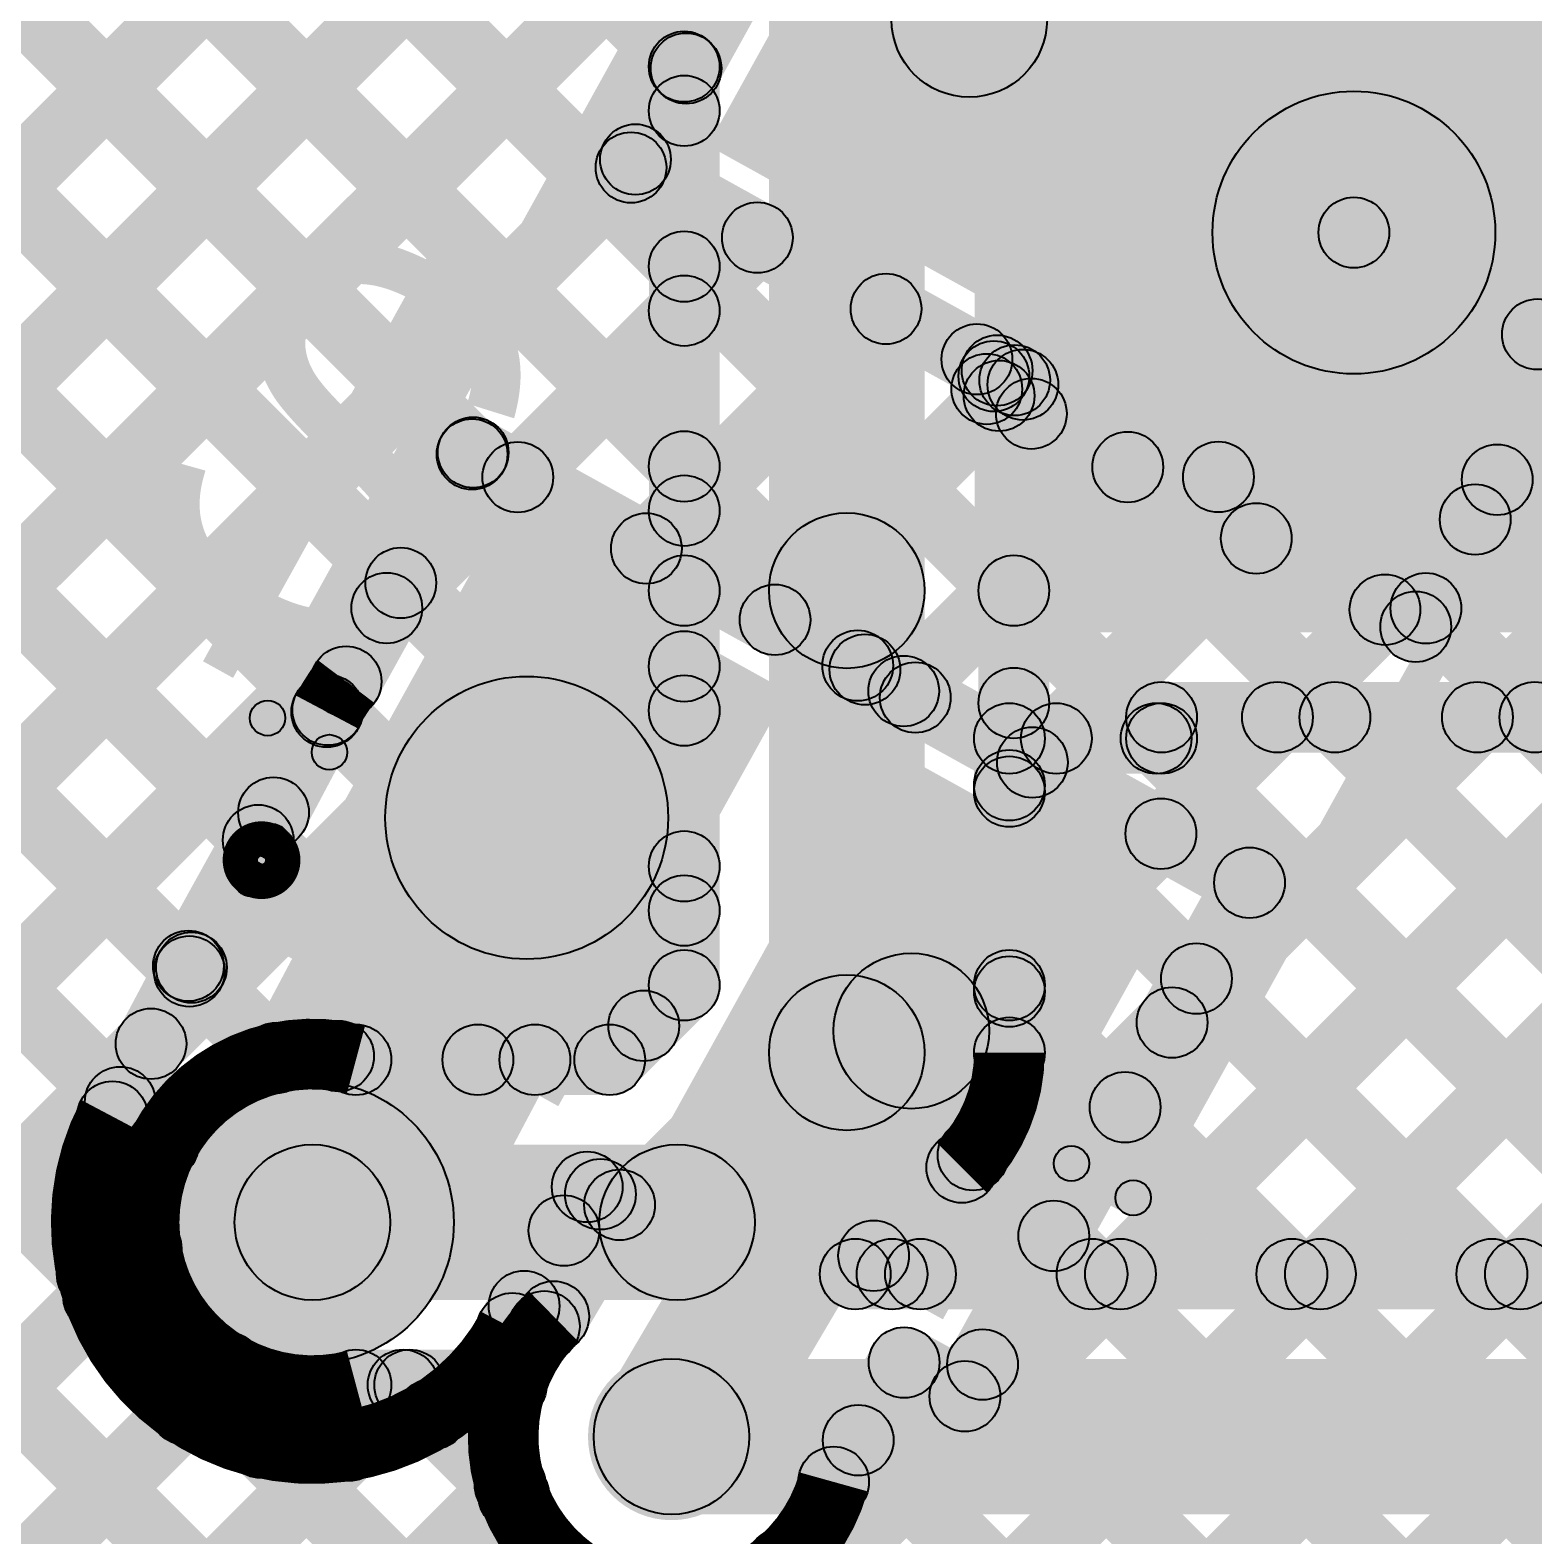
# Model space of a CAD drawing. Header units: millimetres. Extents: x 0.02 to 3.53, y 0 to 2.66.
# Drawn here: x 0.4996 to 0.7122, y 0.9887 to 1.2015 of the extents above; entities that cross this region are included whole.
import ezdxf

# ---------------------------------------------------------------- set-up
doc = ezdxf.new("R2010")
doc.units = ezdxf.units.MM
doc.header["$MEASUREMENT"] = 0
for name, color, linetype in [('BottomLayer', 5, 'Continuous'), ('BottomPaste', 16, 'Continuous'), ('BottomSolder', 6, 'Continuous'), ('TopLayer', 1, 'Continuous'), ('TopOverlay', 2, 'Continuous'), ('TopPaste', 8, 'Continuous'), ('TopSolder', 216, 'Continuous'), ('ViaHoleLayer', 16, 'Continuous')]:
    doc.layers.add(name, color=color, linetype=linetype)

# ---------------------------------------------------------------- blocks, each defined once
blk = doc.blocks.new('WS2812B_M____13')
at = {"layer": 'TopLayer'}
for points in [[(-0.09409, 0.05079), (-0.03504, 0.05079), (-0.03504, 0.01142), (-0.09409, 0.01142)], [(0.03504, 0.05079), (0.09409, 0.05079), (0.09409, 0.01142), (0.03504, 0.01142)], [(-0.09409, -0.01142), (-0.03504, -0.01142), (-0.03504, -0.05079), (-0.09409, -0.05079)], [(0.03504, -0.01142), (0.09409, -0.01142), (0.09409, -0.05079), (0.03504, -0.05079)]]:
    blk.add_hatch(color=1, dxfattribs=at).paths.add_polyline_path(points)
at = {"layer": 'TopOverlay'}
h = blk.add_hatch(color=2, dxfattribs=at)
edge = h.paths.add_edge_path()
edge.add_arc((-0.07, 0.07), 0.0025, 0, 360)
h = blk.add_hatch(color=2, dxfattribs=at)
edge = h.paths.add_edge_path()
edge.add_arc((-0.07, 0.07), 0.0025, 0, 360)
for points in [[(-0.07, 0.0675), (-0.07, 0.0725), (0.07, 0.0725), (0.07, 0.0675)], [(-0.0725, 0.07), (-0.0675, 0.07), (-0.0675, 0.06), (-0.0725, 0.06)], [(-0.0725, -0.06), (-0.0675, -0.06), (-0.0675, -0.07), (-0.0725, -0.07)], [(-0.07, -0.0725), (-0.07, -0.0675), (0.07, -0.0675), (0.07, -0.0725)]]:
    blk.add_hatch(color=2, dxfattribs=at).paths.add_polyline_path(points)
h = blk.add_hatch(color=2, dxfattribs=at)
edge = h.paths.add_edge_path()
edge.add_arc((-0.091, 0.061), 0.0025, 0, 360)
h = blk.add_hatch(color=2, dxfattribs=at)
edge = h.paths.add_edge_path()
edge.add_arc((-0.085, 0.061), 0.0025, 0, 360)
h = blk.add_hatch(color=2, dxfattribs=at)
edge = h.paths.add_edge_path()
edge.add_arc((-0.07, 0.06), 0.0025, 0, 360)
h = blk.add_hatch(color=2, dxfattribs=at)
edge = h.paths.add_edge_path()
edge.add_arc((-0.07, -0.06), 0.0025, 0, 360)
h = blk.add_hatch(color=2, dxfattribs=at)
edge = h.paths.add_edge_path()
edge.add_arc((-0.07, -0.07), 0.0025, 0, 360)
h = blk.add_hatch(color=2, dxfattribs=at)
edge = h.paths.add_edge_path()
edge.add_arc((-0.07, -0.07), 0.0025, 0, 360)
at = {"layer": 'TopPaste'}
for points in [[(-0.09409, 0.05079), (-0.03504, 0.05079), (-0.03504, 0.01142), (-0.09409, 0.01142)], [(0.03504, 0.05079), (0.09409, 0.05079), (0.09409, 0.01142), (0.03504, 0.01142)], [(-0.09409, -0.01142), (-0.03504, -0.01142), (-0.03504, -0.05079), (-0.09409, -0.05079)], [(0.03504, -0.01142), (0.09409, -0.01142), (0.09409, -0.05079), (0.03504, -0.05079)]]:
    blk.add_hatch(color=8, dxfattribs=at).paths.add_polyline_path(points)
at = {"layer": 'TopSolder'}
for points in [[(-0.09809, 0.05479), (-0.03104, 0.05479), (-0.03104, 0.00742), (-0.09809, 0.00742)], [(0.03104, 0.05479), (0.09809, 0.05479), (0.09809, 0.00742), (0.03104, 0.00742)], [(-0.09809, -0.00742), (-0.03104, -0.00742), (-0.03104, -0.05479), (-0.09809, -0.05479)], [(0.03104, -0.00742), (0.09809, -0.00742), (0.09809, -0.05479), (0.03104, -0.05479)]]:
    blk.add_hatch(color=216, dxfattribs=at).paths.add_polyline_path(points)
at = {"layer": 'TopOverlay', "const_width": 0.005}
blk.add_lwpolyline([(-0.085, 0.061, 1), (-0.091, 0.061, 1)], format="xyb", close=True, dxfattribs=at)
at = {"layer": 'TopOverlay'}
for centre in [(-0.07, 0.07), (-0.07, 0.07), (-0.091, 0.061), (-0.085, 0.061), (-0.07, 0.06), (-0.07, -0.06), (-0.07, -0.07), (-0.07, -0.07)]:
    blk.add_circle(centre, 0.0025, dxfattribs=at)
blk = doc.blocks.new('CAP_0201_B_25')
at = {"layer": 'BottomLayer'}
for points in [[(-0.01772, 0.00591), (-0.00591, 0.00591), (-0.00591, -0.00591), (-0.01772, -0.00591)], [(0.00591, 0.00591), (0.01772, 0.00591), (0.01772, -0.00591), (0.00591, -0.00591)]]:
    blk.add_hatch(color=5, dxfattribs=at).paths.add_polyline_path(points)
at = {"layer": 'BottomPaste'}
for points in [[(-0.01772, 0.00591), (-0.00591, 0.00591), (-0.00591, -0.00591), (-0.01772, -0.00591)], [(0.00591, 0.00591), (0.01772, 0.00591), (0.01772, -0.00591), (0.00591, -0.00591)]]:
    blk.add_hatch(color=16, dxfattribs=at).paths.add_polyline_path(points)
at = {"layer": 'BottomSolder'}
for points in [[(-0.01988, 0.00807), (-0.00374, 0.00807), (-0.00374, -0.00807), (-0.01988, -0.00807)], [(0.00374, 0.00807), (0.01988, 0.00807), (0.01988, -0.00807), (0.00374, -0.00807)]]:
    blk.add_hatch(color=6, dxfattribs=at).paths.add_polyline_path(points)

msp = doc.modelspace()

# ---------------------------------------------------------------- hatches: boundary and pattern name
at = {"layer": 'BottomLayer'}
for points in [[(0.63324, 1.11633), (0.77891, 1.11633), (0.77891, 1.7809), (0.63324, 1.7809)], [(0.29405, 1.48739), (0.30112, 1.49446), (0.59567, 1.19991), (0.5886, 1.19284)], [(0.29405, 1.4591), (0.30112, 1.46618), (0.59567, 1.17162), (0.5886, 1.16455)], [(0.29405, 1.43082), (0.30112, 1.43789), (0.59567, 1.14334), (0.5886, 1.13627)], [(0.62613, 1.12224), (0.60413, 1.12224), (0.60413, 1.42145), (0.62613, 1.42145)], [(0.59713, 1.12224), (0.58713, 1.12224), (0.58713, 1.41192), (0.59713, 1.41192)], [(0.29405, 1.40254), (0.30112, 1.40961), (0.59567, 1.11506), (0.5886, 1.10799)], [(0.29405, 1.37425), (0.30112, 1.38132), (0.59567, 1.08677), (0.5886, 1.0797)], [(0.29405, 1.34597), (0.30112, 1.35304), (0.58994, 1.06422), (0.58287, 1.05714)], [(0.29405, 1.31768), (0.30112, 1.32475), (0.56647, 1.0594), (0.5594, 1.05233)], [(0.29405, 1.2894), (0.30112, 1.29647), (0.53794, 1.05965), (0.53087, 1.05258)], [(0.30112, 0.97689), (0.29405, 0.98396), (0.5886, 1.27851), (0.59567, 1.27144)], [(0.29405, 1.26111), (0.30112, 1.26819), (0.52194, 1.04736), (0.51487, 1.04029)], [(0.30112, 0.9486), (0.29405, 0.95567), (0.5886, 1.25022), (0.59567, 1.24315)], [(0.29405, 1.23283), (0.30112, 1.2399), (0.70957, 0.83145), (0.7025, 0.82438)], [(0.30112, 0.92032), (0.29405, 0.92739), (0.5886, 1.22194), (0.59567, 1.21487)], [(0.29405, 1.20455), (0.30112, 1.21162), (0.68129, 0.83145), (0.67422, 0.82438)], [(0.30112, 0.89203), (0.29405, 0.89911), (0.5886, 1.19366), (0.59567, 1.18659)], [(0.30112, 0.86375), (0.29405, 0.87082), (0.5886, 1.16537), (0.59567, 1.1583)], [(0.31522, 0.84956), (0.30814, 0.85663), (0.5886, 1.13709), (0.59567, 1.13002)], [(0.59713, 1.06641), (0.58713, 1.06641), (0.58713, 1.12224), (0.59713, 1.12224)], [(0.62613, 1.05688), (0.60413, 1.05688), (0.60413, 1.12224), (0.62613, 1.12224)], [(0.64376, 1.10633), (0.63376, 1.10633), (0.63376, 1.12224), (0.64376, 1.12224)], [(0.65966, 1.09933), (0.65966, 1.10933), (0.78859, 1.10933), (0.78859, 1.09933)], [(0.54679, 1.05285), (0.53972, 1.05992), (0.5886, 1.1088), (0.59567, 1.10173)], [(0.62909, 1.02202), (0.62202, 1.02909), (0.7008, 1.10787), (0.70787, 1.1008)], [(0.64167, 1.06288), (0.6346, 1.06995), (0.67251, 1.10787), (0.67959, 1.1008)], [(0.65737, 1.02202), (0.6503, 1.02909), (0.72908, 1.10787), (0.73615, 1.1008)], [(0.68566, 1.02202), (0.67859, 1.02909), (0.75737, 1.10787), (0.76444, 1.1008)], [(0.68064, 1.1008), (0.68771, 1.10787), (0.76649, 1.02909), (0.75942, 1.02202)], [(0.71394, 1.02202), (0.70687, 1.02909), (0.78506, 1.10727), (0.79213, 1.1002)], [(0.70893, 1.1008), (0.716, 1.10787), (0.78405, 1.03982), (0.77697, 1.03275)], [(0.64167, 1.09116), (0.6346, 1.09823), (0.64123, 1.10487), (0.6483, 1.0978)], [(0.63813, 1.09633), (0.63813, 1.10633), (0.65966, 1.10633), (0.65966, 1.09633)], [(0.65536, 1.0978), (0.66243, 1.10487), (0.73821, 1.02909), (0.73114, 1.02202)], [(0.64313, 1.05688), (0.63313, 1.05688), (0.63313, 1.10133), (0.64313, 1.10133)], [(0.6346, 1.09027), (0.64167, 1.09734), (0.70992, 1.02909), (0.70285, 1.02202)], [(0.57455, 1.05233), (0.56748, 1.0594), (0.5886, 1.08052), (0.59567, 1.07345)], [(0.58513, 1.05233), (0.57806, 1.0594), (0.5886, 1.06994), (0.59567, 1.06287)], [(0.6346, 1.06199), (0.64167, 1.06906), (0.68164, 1.02909), (0.67457, 1.02202)], [(0.5989, 1.02509), (0.58334, 1.04064), (0.60736, 1.06466), (0.62291, 1.0491)], [(0.5457, 1.05087), (0.5457, 1.06087), (0.58159, 1.06087), (0.58159, 1.05087)], [(0.62945, 1.03885), (0.63652, 1.04592), (0.65335, 1.02909), (0.64628, 1.02202)], [(0.53954, 1.02187), (0.53954, 1.04387), (0.59112, 1.04387), (0.59112, 1.02187)], [(0.61987, 1.02202), (0.61279, 1.02909), (0.62786, 1.04415), (0.63493, 1.03708)], [(0.32936, 0.83542), (0.32229, 0.84249), (0.51249, 1.03269), (0.51956, 1.02562)], [(0.6154, 1.02462), (0.62247, 1.03169), (0.62507, 1.02909), (0.618, 1.02202)], [(0.61633, 1.02055), (0.61633, 1.03055), (0.76978, 1.03055), (0.76978, 1.02055)], [(0.3466, 0.82438), (0.33953, 0.83145), (0.52395, 1.01587), (0.53102, 1.0088)], [(0.37488, 0.82438), (0.36781, 0.83145), (0.54977, 1.0134), (0.55684, 1.00633)], [(0.5457, 1.00487), (0.5457, 1.01487), (0.56767, 1.01487), (0.56767, 1.00487)], [(0.54883, 1.00633), (0.5559, 1.0134), (0.57157, 0.99774), (0.5645, 0.99067)], [(0.59033, 0.99155), (0.59033, 1.01355), (0.77931, 1.01355), (0.77931, 0.99155)], [(0.40317, 0.82438), (0.3961, 0.83145), (0.56397, 0.99932), (0.57104, 0.99225)]]:
    msp.add_hatch(color=5, dxfattribs=at).paths.add_polyline_path(points)
h = msp.add_hatch(color=5, dxfattribs=at)
edge = h.paths.add_edge_path()
edge.add_arc((0.59213, 1.19637), 0.005, 0, 360)
h = msp.add_hatch(color=5, dxfattribs=at)
edge = h.paths.add_edge_path()
edge.add_arc((0.59213, 1.19012), 0.005, 0, 360)
h = msp.add_hatch(color=5, dxfattribs=at)
edge = h.paths.add_edge_path()
edge.add_arc((0.59213, 1.16809), 0.005, 0, 360)
h = msp.add_hatch(color=5, dxfattribs=at)
edge = h.paths.add_edge_path()
edge.add_arc((0.59213, 1.16184), 0.005, 0, 360)
h = msp.add_hatch(color=5, dxfattribs=at)
edge = h.paths.add_edge_path()
edge.add_arc((0.59213, 1.1398), 0.005, 0, 360)
h = msp.add_hatch(color=5, dxfattribs=at)
edge = h.paths.add_edge_path()
edge.add_arc((0.59213, 1.13355), 0.005, 0, 360)
h = msp.add_hatch(color=5, dxfattribs=at)
edge = h.paths.add_edge_path()
edge.add_arc((0.61513, 1.12224), 0.011, 0, 360)
h = msp.add_hatch(color=5, dxfattribs=at)
edge = h.paths.add_edge_path()
edge.add_arc((0.61513, 1.12224), 0.011, 0, 360)
h = msp.add_hatch(color=5, dxfattribs=at)
edge = h.paths.add_edge_path()
edge.add_arc((0.59213, 1.12224), 0.005, 0, 360)
h = msp.add_hatch(color=5, dxfattribs=at)
edge = h.paths.add_edge_path()
edge.add_arc((0.59213, 1.12224), 0.005, 0, 360)
h = msp.add_hatch(color=5, dxfattribs=at)
edge = h.paths.add_edge_path()
edge.add_arc((0.63876, 1.12224), 0.005, 0, 360)
h = msp.add_hatch(color=5, dxfattribs=at)
edge = h.paths.add_edge_path()
edge.add_arc((0.59213, 1.11152), 0.005, 0, 360)
h = msp.add_hatch(color=5, dxfattribs=at)
edge = h.paths.add_edge_path()
edge.add_arc((0.63876, 1.10633), 0.005, 0, 360)
h = msp.add_hatch(color=5, dxfattribs=at)
edge = h.paths.add_edge_path()
edge.add_arc((0.59213, 1.10527), 0.005, 0, 360)
h = msp.add_hatch(color=5, dxfattribs=at)
edge = h.paths.add_edge_path()
edge.add_arc((0.65966, 1.10433), 0.005, 0, 360)
h = msp.add_hatch(color=5, dxfattribs=at)
edge = h.paths.add_edge_path()
edge.add_arc((0.67605, 1.10433), 0.005, 0, 360)
h = msp.add_hatch(color=5, dxfattribs=at)
edge = h.paths.add_edge_path()
edge.add_arc((0.68418, 1.10433), 0.005, 0, 360)
h = msp.add_hatch(color=5, dxfattribs=at)
edge = h.paths.add_edge_path()
edge.add_arc((0.70433, 1.10433), 0.005, 0, 360)
h = msp.add_hatch(color=5, dxfattribs=at)
edge = h.paths.add_edge_path()
edge.add_arc((0.71246, 1.10433), 0.005, 0, 360)
h = msp.add_hatch(color=5, dxfattribs=at)
edge = h.paths.add_edge_path()
edge.add_arc((0.63813, 1.10133), 0.005, 0, 360)
h = msp.add_hatch(color=5, dxfattribs=at)
edge = h.paths.add_edge_path()
edge.add_arc((0.63813, 1.10133), 0.005, 0, 360)
h = msp.add_hatch(color=5, dxfattribs=at)
edge = h.paths.add_edge_path()
edge.add_arc((0.64477, 1.10133), 0.005, 0, 360)
h = msp.add_hatch(color=5, dxfattribs=at)
edge = h.paths.add_edge_path()
edge.add_arc((0.65889, 1.10133), 0.005, 0, 360)
h = msp.add_hatch(color=5, dxfattribs=at)
edge = h.paths.add_edge_path()
edge.add_arc((0.65966, 1.10133), 0.005, 0, 360)
h = msp.add_hatch(color=5, dxfattribs=at)
edge = h.paths.add_edge_path()
edge.add_arc((0.63813, 1.0947), 0.005, 0, 360)
h = msp.add_hatch(color=5, dxfattribs=at)
edge = h.paths.add_edge_path()
edge.add_arc((0.63813, 1.0938), 0.005, 0, 360)
h = msp.add_hatch(color=5, dxfattribs=at)
edge = h.paths.add_edge_path()
edge.add_arc((0.59213, 1.08324), 0.005, 0, 360)
h = msp.add_hatch(color=5, dxfattribs=at)
edge = h.paths.add_edge_path()
edge.add_arc((0.59213, 1.07698), 0.005, 0, 360)
h = msp.add_hatch(color=5, dxfattribs=at)
edge = h.paths.add_edge_path()
edge.add_arc((0.59213, 1.06641), 0.005, 0, 360)
h = msp.add_hatch(color=5, dxfattribs=at)
edge = h.paths.add_edge_path()
edge.add_arc((0.59213, 1.06641), 0.005, 0, 360)
h = msp.add_hatch(color=5, dxfattribs=at)
edge = h.paths.add_edge_path()
edge.add_arc((0.63813, 1.06641), 0.005, 0, 360)
h = msp.add_hatch(color=5, dxfattribs=at)
edge = h.paths.add_edge_path()
edge.add_arc((0.63813, 1.06552), 0.005, 0, 360)
h = msp.add_hatch(color=5, dxfattribs=at)
edge = h.paths.add_edge_path()
edge.add_arc((0.61513, 1.05688), 0.011, 0, 360)
h = msp.add_hatch(color=5, dxfattribs=at)
edge = h.paths.add_edge_path()
edge.add_arc((0.61513, 1.05688), 0.011, 0, 360)
h = msp.add_hatch(color=5, dxfattribs=at)
edge = h.paths.add_edge_path()
edge.add_arc((0.58641, 1.06068), 0.005, 0, 360)
h = msp.add_hatch(color=5, dxfattribs=at)
edge = h.paths.add_edge_path()
edge.add_arc((0.5344, 1.05612), 0.005, 0, 360)
h = msp.add_hatch(color=5, dxfattribs=at)
edge = h.paths.add_edge_path()
edge.add_arc((0.54325, 1.05639), 0.005, 0, 360)
h = msp.add_hatch(color=5, dxfattribs=at)
edge = h.paths.add_edge_path()
edge.add_arc((0.5457, 1.05587), 0.005, 0, 360)
h = msp.add_hatch(color=5, dxfattribs=at)
edge = h.paths.add_edge_path()
edge.add_arc((0.5457, 1.05587), 0.005, 0, 360)
h = msp.add_hatch(color=5, dxfattribs=at)
edge = h.paths.add_edge_path()
edge.add_arc((0.56294, 1.05587), 0.005, 0, 360)
h = msp.add_hatch(color=5, dxfattribs=at)
edge = h.paths.add_edge_path()
edge.add_arc((0.57102, 1.05587), 0.005, 0, 360)
h = msp.add_hatch(color=5, dxfattribs=at)
edge = h.paths.add_edge_path()
edge.add_arc((0.58159, 1.05587), 0.005, 0, 360)
h = msp.add_hatch(color=5, dxfattribs=at)
edge = h.paths.add_edge_path()
edge.add_arc((0.58159, 1.05587), 0.005, 0, 360)
h = msp.add_hatch(color=5, dxfattribs=at)
edge = h.paths.add_edge_path()
edge.add_arc((0.63813, 1.05688), 0.005, 0, 360)
h = msp.add_hatch(color=5, dxfattribs=at)
edge = h.paths.add_edge_path()
edge.add_arc((0.63813, 1.05688), 0.005, 0, 360)
h = msp.add_hatch(color=5, dxfattribs=at)
edge = h.paths.add_edge_path()
edge.add_arc((0.63813, 1.05688), 0.005, 0, 360)
h = msp.add_hatch(color=5, dxfattribs=at)
edge = h.paths.add_edge_path()
edge.add_arc((0.51841, 1.04383), 0.005, 0, 360)
h = msp.add_hatch(color=5, dxfattribs=at)
edge = h.paths.add_edge_path()
edge.add_arc((0.63299, 1.04238), 0.005, 0, 360)
h = msp.add_hatch(color=5, dxfattribs=at)
edge = h.paths.add_edge_path()
edge.add_arc((0.6314, 1.04062), 0.005, 0, 360)
h = msp.add_hatch(color=5, dxfattribs=at)
edge = h.paths.add_edge_path()
edge.add_arc((0.6314, 1.04062), 0.005, 0, 360)
h = msp.add_hatch(color=5, dxfattribs=at)
edge = h.paths.add_edge_path()
edge.add_arc((0.6314, 1.04062), 0.005, 0, 360)
h = msp.add_hatch(color=5, dxfattribs=at)
edge = h.paths.add_edge_path()
edge.add_arc((0.53954, 1.03287), 0.01181, 0, 360)
h = msp.add_hatch(color=5, dxfattribs=at)
edge = h.paths.add_edge_path()
edge.add_arc((0.53954, 1.03287), 0.011, 0, 360)
h = msp.add_hatch(color=5, dxfattribs=at)
edge = h.paths.add_edge_path()
edge.add_arc((0.59112, 1.03287), 0.011, 0, 360)
h = msp.add_hatch(color=5, dxfattribs=at)
edge = h.paths.add_edge_path()
edge.add_arc((0.59112, 1.03287), 0.011, 0, 360)
h = msp.add_hatch(color=5, dxfattribs=at)
edge = h.paths.add_edge_path()
edge.add_arc((0.51602, 1.02916), 0.005, 0, 360)
h = msp.add_hatch(color=5, dxfattribs=at)
edge = h.paths.add_edge_path()
edge.add_arc((0.61893, 1.02815), 0.005, 0, 360)
h = msp.add_hatch(color=5, dxfattribs=at)
edge = h.paths.add_edge_path()
edge.add_arc((0.61633, 1.02555), 0.005, 0, 360)
h = msp.add_hatch(color=5, dxfattribs=at)
edge = h.paths.add_edge_path()
edge.add_arc((0.61633, 1.02555), 0.005, 0, 360)
h = msp.add_hatch(color=5, dxfattribs=at)
edge = h.paths.add_edge_path()
edge.add_arc((0.62153, 1.02555), 0.005, 0, 360)
h = msp.add_hatch(color=5, dxfattribs=at)
edge = h.paths.add_edge_path()
edge.add_arc((0.62555, 1.02555), 0.005, 0, 360)
h = msp.add_hatch(color=5, dxfattribs=at)
edge = h.paths.add_edge_path()
edge.add_arc((0.64982, 1.02555), 0.005, 0, 360)
h = msp.add_hatch(color=5, dxfattribs=at)
edge = h.paths.add_edge_path()
edge.add_arc((0.65384, 1.02555), 0.005, 0, 360)
h = msp.add_hatch(color=5, dxfattribs=at)
edge = h.paths.add_edge_path()
edge.add_arc((0.6781, 1.02555), 0.005, 0, 360)
h = msp.add_hatch(color=5, dxfattribs=at)
edge = h.paths.add_edge_path()
edge.add_arc((0.68212, 1.02555), 0.005, 0, 360)
h = msp.add_hatch(color=5, dxfattribs=at)
edge = h.paths.add_edge_path()
edge.add_arc((0.70639, 1.02555), 0.005, 0, 360)
h = msp.add_hatch(color=5, dxfattribs=at)
edge = h.paths.add_edge_path()
edge.add_arc((0.71041, 1.02555), 0.005, 0, 360)
h = msp.add_hatch(color=5, dxfattribs=at)
edge = h.paths.add_edge_path()
edge.add_arc((0.52748, 1.01233), 0.005, 0, 360)
h = msp.add_hatch(color=5, dxfattribs=at)
edge = h.paths.add_edge_path()
edge.add_arc((0.5457, 1.00987), 0.005, 0, 360)
h = msp.add_hatch(color=5, dxfattribs=at)
edge = h.paths.add_edge_path()
edge.add_arc((0.5457, 1.00987), 0.005, 0, 360)
h = msp.add_hatch(color=5, dxfattribs=at)
edge = h.paths.add_edge_path()
edge.add_arc((0.55237, 1.00987), 0.005, 0, 360)
h = msp.add_hatch(color=5, dxfattribs=at)
edge = h.paths.add_edge_path()
edge.add_arc((0.5533, 1.00987), 0.005, 0, 360)
h = msp.add_hatch(color=5, dxfattribs=at)
edge = h.paths.add_edge_path()
edge.add_arc((0.56767, 1.00987), 0.005, 0, 360)
h = msp.add_hatch(color=5, dxfattribs=at)
edge = h.paths.add_edge_path()
edge.add_arc((0.56767, 1.00987), 0.005, 0, 360)
h = msp.add_hatch(color=5, dxfattribs=at)
edge = h.paths.add_edge_path()
edge.add_arc((0.59033, 1.00255), 0.01181, 0, 360)
h = msp.add_hatch(color=5, dxfattribs=at)
edge = h.paths.add_edge_path()
edge.add_arc((0.59033, 1.00255), 0.011, 0, 360)
h = msp.add_hatch(color=5, dxfattribs=at)
edge = h.paths.add_edge_path()
edge.add_arc((0.5675, 0.99578), 0.005, 0, 360)
h = msp.add_hatch(color=5, dxfattribs=at)
edge = h.paths.add_edge_path()
edge.add_arc((0.56803, 0.9942), 0.005, 0, 360)
at = {"layer": 'TopLayer'}
for points in [[(0.10354, 0.46818), (0.09646, 0.47525), (1.42008, 1.79886), (1.42715, 1.79179)], [(0.10354, 0.43989), (0.09646, 0.44696), (1.42764, 1.77814), (1.43471, 1.77107)], [(0.10354, 0.41161), (0.09646, 0.41868), (1.45593, 1.77814), (1.463, 1.77107)], [(0.10354, 0.38332), (0.09646, 0.3904), (1.4839, 1.77783), (1.49097, 1.77076)], [(0.66468, 1.05761), (0.65761, 1.06468), (1.37107, 1.77814), (1.37814, 1.77107)], [(0.70755, 1.12876), (0.70048, 1.13583), (1.34279, 1.77814), (1.34986, 1.77107)], [(0.09646, 1.68497), (0.10354, 1.69204), (0.59592, 1.19966), (0.58885, 1.19258)], [(0.09646, 1.65669), (0.10354, 1.66376), (1.65354, 0.11376), (1.64647, 0.10668)], [(0.09646, 1.6284), (0.10354, 1.63547), (0.62836, 1.11065), (0.62129, 1.10358)], [(0.09646, 1.60012), (0.10354, 1.60719), (0.56566, 1.14506), (0.55859, 1.13799)], [(0.09646, 1.57183), (0.10354, 1.57891), (0.55558, 1.12687), (0.5485, 1.11979)], [(0.09646, 1.54355), (0.10354, 1.55062), (0.54526, 1.1089), (0.53819, 1.10183)], [(0.09646, 1.51527), (0.10354, 1.52234), (0.5354, 1.09047), (0.52833, 1.0834)], [(0.09646, 1.48698), (0.10354, 1.49405), (0.52567, 1.07191), (0.5186, 1.06484)], [(0.09646, 1.4587), (0.10354, 1.46577), (0.51588, 1.05342), (0.50881, 1.04635)], [(0.09646, 1.43041), (0.10354, 1.43748), (0.51192, 1.0291), (0.50485, 1.02202)], [(0.09646, 1.40213), (0.10354, 1.4092), (1.4092, 0.10354), (1.40213, 0.09646)], [(0.10354, 0.7793), (0.09646, 0.78638), (0.64258, 1.33249), (0.64965, 1.32542)], [(0.12793, 0.77541), (0.12086, 0.78248), (0.64397, 1.3056), (0.65104, 1.29853)], [(0.64213, 1.19782), (0.62278, 1.20828), (0.66018, 1.27747), (0.67953, 1.26701)], [(0.58898, 1.17967), (0.58024, 1.18451), (0.6205, 1.25716), (0.62925, 1.25231)], [(0.1478, 0.767), (0.14072, 0.77407), (0.61688, 1.25023), (0.62395, 1.24316)], [(0.70454, 1.16353), (0.66919, 1.18225), (0.69949, 1.23949), (0.73484, 1.22077)], [(0.69998, 1.11471), (0.69124, 1.11956), (0.73441, 1.19745), (0.74316, 1.1926)], [(0.16423, 0.75515), (0.15716, 0.76222), (0.58171, 1.18676), (0.58878, 1.17969)], [(0.58219, 1.17772), (0.58703, 1.18646), (0.63882, 1.15776), (0.63397, 1.14901)], [(0.68444, 1.16852), (0.68929, 1.17727), (0.71525, 1.16287), (0.7104, 1.15413)], [(0.57212, 1.13475), (0.56505, 1.14182), (0.59895, 1.17572), (0.60602, 1.16865)], [(0.67207, 1.1359), (0.66332, 1.14074), (0.68249, 1.17532), (0.69123, 1.17047)], [(0.59032, 1.12467), (0.58325, 1.13174), (0.61714, 1.16563), (0.62421, 1.15856)], [(0.63, 1.15143), (0.63707, 1.1585), (0.63947, 1.1561), (0.6324, 1.14903)], [(0.6324, 1.14903), (0.63947, 1.1561), (0.64477, 1.15081), (0.6377, 1.14374)], [(0.63397, 1.14901), (0.63882, 1.15776), (0.64246, 1.15574), (0.63761, 1.14699)], [(0.63931, 1.14834), (0.63056, 1.15319), (0.63202, 1.15581), (0.64077, 1.15096)], [(0.63251, 1.14639), (0.63736, 1.15514), (0.69803, 1.1215), (0.69319, 1.11276)], [(0.6402, 1.14627), (0.63313, 1.15334), (0.63534, 1.15555), (0.64241, 1.14847)], [(0.60852, 1.11458), (0.60144, 1.12165), (0.63313, 1.15334), (0.6402, 1.14627)], [(0.6377, 1.14374), (0.64477, 1.15081), (1.68182, 0.11376), (1.67475, 0.10668)], [(0.55985, 1.13742), (0.5647, 1.14616), (0.6191, 1.116), (0.61425, 1.10726)], [(0.54868, 1.10696), (0.53994, 1.11181), (0.5579, 1.14421), (0.56664, 1.13936)], [(0.62671, 1.10449), (0.61964, 1.11156), (0.65133, 1.14325), (0.6584, 1.13618)], [(0.70361, 1.1344), (0.71068, 1.14147), (1.74665, 0.1055), (1.73958, 0.09843)], [(0.64491, 1.0944), (0.63784, 1.10148), (0.66953, 1.13316), (0.6766, 1.12609)], [(0.17761, 0.74024), (0.17054, 0.74731), (0.54653, 1.1233), (0.5536, 1.11623)], [(0.66311, 1.08432), (0.65604, 1.09139), (0.68773, 1.12308), (0.6948, 1.11601)], [(0.69352, 1.1162), (0.70059, 1.12327), (1.71011, 0.11376), (1.70304, 0.10668)], [(0.61527, 1.10669), (0.62012, 1.11544), (0.67453, 1.08528), (0.66968, 1.07654)], [(0.53846, 1.08851), (0.52962, 1.09319), (0.53715, 1.10742), (0.54599, 1.10274)], [(0.55722, 1.02351), (0.52187, 1.04222), (0.55218, 1.09947), (0.58753, 1.08075)], [(0.52638, 1.06672), (0.51763, 1.07157), (0.52966, 1.09328), (0.53841, 1.08843)], [(0.63621, 1.00584), (0.62746, 1.01069), (0.66773, 1.08333), (0.67647, 1.07848)], [(0.51568, 1.0455), (0.50684, 1.05018), (0.518, 1.07126), (0.52684, 1.06658)], [(0.66105, 1.06382), (0.66812, 1.07089), (1.62525, 0.11376), (1.61818, 0.10668)], [(0.5998, 0.99695), (0.58086, 1.00815), (0.61479, 1.06555), (0.63373, 1.05435)], [(0.1878, 0.72215), (0.18073, 0.72922), (0.51318, 1.06166), (0.52025, 1.05459)], [(0.65096, 1.04562), (0.65804, 1.05269), (1.60719, 0.10354), (1.60012, 0.09646)], [(0.57598, 1.03351), (0.58083, 1.04226), (0.58542, 1.03971), (0.58057, 1.03097)], [(0.57224, 1.01555), (0.5634, 1.02023), (0.57399, 1.04022), (0.58283, 1.03554)], [(0.57867, 1.02816), (0.5716, 1.03524), (0.57674, 1.04038), (0.58382, 1.03331)], [(0.57797, 1.01701), (0.56936, 1.0221), (0.57869, 1.03788), (0.5873, 1.0328)], [(0.64088, 1.02742), (0.64795, 1.03449), (1.57891, 0.10354), (1.57183, 0.09646)], [(0.19411, 0.70018), (0.18704, 0.70725), (0.50576, 1.02596), (0.51283, 1.01889)], [(0.56595, 1.0175), (0.57302, 1.02457), (0.57589, 1.0217), (0.56882, 1.01463)], [(0.61757, 0.99361), (0.60896, 0.9987), (0.61894, 1.01557), (0.62755, 1.01049)], [(0.62082, 1.00866), (0.62567, 1.0174), (0.63426, 1.01264), (0.62941, 1.00389)], [(0.63079, 1.00922), (0.63786, 1.0163), (1.55062, 0.10354), (1.54355, 0.09646)], [(0.19432, 0.6721), (0.18725, 0.67917), (0.51802, 1.00994), (0.52509, 1.00287)], [(0.55297, 1.00219), (0.56004, 1.00927), (0.57157, 0.99774), (0.5645, 0.99067)], [(0.10354, 0.55303), (0.09646, 0.5601), (0.54119, 1.00482), (0.54826, 0.99775)], [(0.5287, 0.99818), (0.53577, 1.00525), (1.43748, 0.10354), (1.43041, 0.09646)], [(0.61322, 0.99851), (0.62029, 1.00559), (1.52234, 0.10354), (1.51527, 0.09646)], [(0.10354, 0.52475), (0.09646, 0.53182), (0.56397, 0.99932), (0.57104, 0.99225)]]:
    msp.add_hatch(color=1, dxfattribs=at).paths.add_polyline_path(points)
h = msp.add_hatch(color=1, dxfattribs=at)
edge = h.paths.add_edge_path()
edge.add_arc((0.63246, 1.20305), 0.011, 0, 360)
h = msp.add_hatch(color=1, dxfattribs=at)
edge = h.paths.add_edge_path()
edge.add_arc((0.59239, 1.19612), 0.005, 0, 360)
h = msp.add_hatch(color=1, dxfattribs=at)
edge = h.paths.add_edge_path()
edge.add_arc((0.68686, 1.17289), 0.02, 0, 360)
h = msp.add_hatch(color=1, dxfattribs=at)
edge = h.paths.add_edge_path()
edge.add_arc((0.58524, 1.18323), 0.005, 0, 360)
h = msp.add_hatch(color=1, dxfattribs=at)
edge = h.paths.add_edge_path()
edge.add_arc((0.58461, 1.18209), 0.005, 0, 360)
h = msp.add_hatch(color=1, dxfattribs=at)
edge = h.paths.add_edge_path()
edge.add_arc((0.58461, 1.18209), 0.005, 0, 360)
h = msp.add_hatch(color=1, dxfattribs=at)
edge = h.paths.add_edge_path()
edge.add_arc((0.68686, 1.17289), 0.005, 0, 360)
h = msp.add_hatch(color=1, dxfattribs=at)
edge = h.paths.add_edge_path()
edge.add_arc((0.68686, 1.17289), 0.005, 0, 360)
h = msp.add_hatch(color=1, dxfattribs=at)
edge = h.paths.add_edge_path()
edge.add_arc((0.60248, 1.17218), 0.005, 0, 360)
h = msp.add_hatch(color=1, dxfattribs=at)
edge = h.paths.add_edge_path()
edge.add_arc((0.62068, 1.1621), 0.005, 0, 360)
h = msp.add_hatch(color=1, dxfattribs=at)
edge = h.paths.add_edge_path()
edge.add_arc((0.71282, 1.1585), 0.005, 0, 360)
h = msp.add_hatch(color=1, dxfattribs=at)
edge = h.paths.add_edge_path()
edge.add_arc((0.63354, 1.15497), 0.005, 0, 360)
h = msp.add_hatch(color=1, dxfattribs=at)
edge = h.paths.add_edge_path()
edge.add_arc((0.63639, 1.15339), 0.005, 0, 360)
h = msp.add_hatch(color=1, dxfattribs=at)
edge = h.paths.add_edge_path()
edge.add_arc((0.63639, 1.15339), 0.005, 0, 360)
h = msp.add_hatch(color=1, dxfattribs=at)
edge = h.paths.add_edge_path()
edge.add_arc((0.63639, 1.15339), 0.005, 0, 360)
h = msp.add_hatch(color=1, dxfattribs=at)
edge = h.paths.add_edge_path()
edge.add_arc((0.63594, 1.15257), 0.005, 0, 360)
h = msp.add_hatch(color=1, dxfattribs=at)
edge = h.paths.add_edge_path()
edge.add_arc((0.63594, 1.15257), 0.005, 0, 360)
h = msp.add_hatch(color=1, dxfattribs=at)
edge = h.paths.add_edge_path()
edge.add_arc((0.63888, 1.15201), 0.005, 0, 360)
h = msp.add_hatch(color=1, dxfattribs=at)
edge = h.paths.add_edge_path()
edge.add_arc((0.64004, 1.15137), 0.005, 0, 360)
h = msp.add_hatch(color=1, dxfattribs=at)
edge = h.paths.add_edge_path()
edge.add_arc((0.63494, 1.15076), 0.005, 0, 360)
h = msp.add_hatch(color=1, dxfattribs=at)
edge = h.paths.add_edge_path()
edge.add_arc((0.63494, 1.15076), 0.005, 0, 360)
h = msp.add_hatch(color=1, dxfattribs=at)
edge = h.paths.add_edge_path()
edge.add_arc((0.63667, 1.1498), 0.005, 0, 360)
h = msp.add_hatch(color=1, dxfattribs=at)
edge = h.paths.add_edge_path()
edge.add_arc((0.63667, 1.1498), 0.005, 0, 360)
h = msp.add_hatch(color=1, dxfattribs=at)
edge = h.paths.add_edge_path()
edge.add_arc((0.64124, 1.14727), 0.005, 0, 360)
h = msp.add_hatch(color=1, dxfattribs=at)
edge = h.paths.add_edge_path()
edge.add_arc((0.64124, 1.14727), 0.005, 0, 360)
h = msp.add_hatch(color=1, dxfattribs=at)
edge = h.paths.add_edge_path()
edge.add_arc((0.56213, 1.14153), 0.005, 0, 360)
h = msp.add_hatch(color=1, dxfattribs=at)
edge = h.paths.add_edge_path()
edge.add_arc((0.56227, 1.14179), 0.005, 0, 360)
h = msp.add_hatch(color=1, dxfattribs=at)
edge = h.paths.add_edge_path()
edge.add_arc((0.56227, 1.14179), 0.005, 0, 360)
h = msp.add_hatch(color=1, dxfattribs=at)
edge = h.paths.add_edge_path()
edge.add_arc((0.56859, 1.13829), 0.005, 0, 360)
h = msp.add_hatch(color=1, dxfattribs=at)
edge = h.paths.add_edge_path()
edge.add_arc((0.65487, 1.13972), 0.005, 0, 360)
h = msp.add_hatch(color=1, dxfattribs=at)
edge = h.paths.add_edge_path()
edge.add_arc((0.6677, 1.13832), 0.005, 0, 360)
h = msp.add_hatch(color=1, dxfattribs=at)
edge = h.paths.add_edge_path()
edge.add_arc((0.70714, 1.13793), 0.005, 0, 360)
h = msp.add_hatch(color=1, dxfattribs=at)
edge = h.paths.add_edge_path()
edge.add_arc((0.70402, 1.1323), 0.005, 0, 360)
h = msp.add_hatch(color=1, dxfattribs=at)
edge = h.paths.add_edge_path()
edge.add_arc((0.58678, 1.1282), 0.005, 0, 360)
h = msp.add_hatch(color=1, dxfattribs=at)
edge = h.paths.add_edge_path()
edge.add_arc((0.67306, 1.12963), 0.005, 0, 360)
h = msp.add_hatch(color=1, dxfattribs=at)
edge = h.paths.add_edge_path()
edge.add_arc((0.55204, 1.12333), 0.005, 0, 360)
h = msp.add_hatch(color=1, dxfattribs=at)
edge = h.paths.add_edge_path()
edge.add_arc((0.55006, 1.11977), 0.005, 0, 360)
h = msp.add_hatch(color=1, dxfattribs=at)
edge = h.paths.add_edge_path()
edge.add_arc((0.69126, 1.11954), 0.005, 0, 360)
h = msp.add_hatch(color=1, dxfattribs=at)
edge = h.paths.add_edge_path()
edge.add_arc((0.69705, 1.11974), 0.005, 0, 360)
h = msp.add_hatch(color=1, dxfattribs=at)
edge = h.paths.add_edge_path()
edge.add_arc((0.60498, 1.11811), 0.005, 0, 360)
h = msp.add_hatch(color=1, dxfattribs=at)
edge = h.paths.add_edge_path()
edge.add_arc((0.69561, 1.11713), 0.005, 0, 360)
h = msp.add_hatch(color=1, dxfattribs=at)
edge = h.paths.add_edge_path()
edge.add_arc((0.69561, 1.11713), 0.005, 0, 360)
h = msp.add_hatch(color=1, dxfattribs=at)
edge = h.paths.add_edge_path()
edge.add_arc((0.61668, 1.11163), 0.005, 0, 360)
h = msp.add_hatch(color=1, dxfattribs=at)
edge = h.paths.add_edge_path()
edge.add_arc((0.6177, 1.11107), 0.005, 0, 360)
h = msp.add_hatch(color=1, dxfattribs=at)
edge = h.paths.add_edge_path()
edge.add_arc((0.54431, 1.10938), 0.005, 0, 360)
h = msp.add_hatch(color=1, dxfattribs=at)
edge = h.paths.add_edge_path()
edge.add_arc((0.54431, 1.10938), 0.005, 0, 360)
h = msp.add_hatch(color=1, dxfattribs=at)
edge = h.paths.add_edge_path()
edge.add_arc((0.62318, 1.10803), 0.005, 0, 360)
h = msp.add_hatch(color=1, dxfattribs=at)
edge = h.paths.add_edge_path()
edge.add_arc((0.62482, 1.10712), 0.005, 0, 360)
h = msp.add_hatch(color=1, dxfattribs=at)
edge = h.paths.add_edge_path()
edge.add_arc((0.54157, 1.10508), 0.005, 0, 360)
h = msp.add_hatch(color=1, dxfattribs=at)
edge = h.paths.add_edge_path()
edge.add_arc((0.54157, 1.10508), 0.005, 0, 360)
h = msp.add_hatch(color=1, dxfattribs=at)
edge = h.paths.add_edge_path()
edge.add_arc((0.54172, 1.10536), 0.005, 0, 360)
h = msp.add_hatch(color=1, dxfattribs=at)
edge = h.paths.add_edge_path()
edge.add_arc((0.56985, 1.09011), 0.02, 0, 360)
h = msp.add_hatch(color=1, dxfattribs=at)
edge = h.paths.add_edge_path()
edge.add_arc((0.64138, 1.09794), 0.005, 0, 360)
h = msp.add_hatch(color=1, dxfattribs=at)
edge = h.paths.add_edge_path()
edge.add_arc((0.53404, 1.09085), 0.005, 0, 360)
h = msp.add_hatch(color=1, dxfattribs=at)
edge = h.paths.add_edge_path()
edge.add_arc((0.53404, 1.09085), 0.005, 0, 360)
h = msp.add_hatch(color=1, dxfattribs=at)
edge = h.paths.add_edge_path()
edge.add_arc((0.65957, 1.08785), 0.005, 0, 360)
h = msp.add_hatch(color=1, dxfattribs=at)
edge = h.paths.add_edge_path()
edge.add_arc((0.53187, 1.08694), 0.005, 0, 360)
h = msp.add_hatch(color=1, dxfattribs=at)
edge = h.paths.add_edge_path()
edge.add_arc((0.6721, 1.08091), 0.005, 0, 360)
h = msp.add_hatch(color=1, dxfattribs=at)
edge = h.paths.add_edge_path()
edge.add_arc((0.6721, 1.08091), 0.005, 0, 360)
h = msp.add_hatch(color=1, dxfattribs=at)
edge = h.paths.add_edge_path()
edge.add_arc((0.52201, 1.06915), 0.005, 0, 360)
h = msp.add_hatch(color=1, dxfattribs=at)
edge = h.paths.add_edge_path()
edge.add_arc((0.52214, 1.06838), 0.005, 0, 360)
h = msp.add_hatch(color=1, dxfattribs=at)
edge = h.paths.add_edge_path()
edge.add_arc((0.52242, 1.06892), 0.005, 0, 360)
h = msp.add_hatch(color=1, dxfattribs=at)
edge = h.paths.add_edge_path()
edge.add_arc((0.62426, 1.05995), 0.011, 0, 360)
h = msp.add_hatch(color=1, dxfattribs=at)
edge = h.paths.add_edge_path()
edge.add_arc((0.66459, 1.06735), 0.005, 0, 360)
h = msp.add_hatch(color=1, dxfattribs=at)
edge = h.paths.add_edge_path()
edge.add_arc((0.66114, 1.06114), 0.005, 0, 360)
h = msp.add_hatch(color=1, dxfattribs=at)
edge = h.paths.add_edge_path()
edge.add_arc((0.51671, 1.05813), 0.005, 0, 360)
h = msp.add_hatch(color=1, dxfattribs=at)
edge = h.paths.add_edge_path()
edge.add_arc((0.51235, 1.04989), 0.005, 0, 360)
h = msp.add_hatch(color=1, dxfattribs=at)
edge = h.paths.add_edge_path()
edge.add_arc((0.6545, 1.04915), 0.005, 0, 360)
h = msp.add_hatch(color=1, dxfattribs=at)
edge = h.paths.add_edge_path()
edge.add_arc((0.51126, 1.04784), 0.005, 0, 360)
h = msp.add_hatch(color=1, dxfattribs=at)
edge = h.paths.add_edge_path()
edge.add_arc((0.51126, 1.04784), 0.005, 0, 360)
h = msp.add_hatch(color=1, dxfattribs=at)
edge = h.paths.add_edge_path()
edge.add_arc((0.53954, 1.03287), 0.02, 0, 360)
h = msp.add_hatch(color=1, dxfattribs=at)
edge = h.paths.add_edge_path()
edge.add_arc((0.53954, 1.03287), 0.01181, 0, 360)
h = msp.add_hatch(color=1, dxfattribs=at)
edge = h.paths.add_edge_path()
edge.add_arc((0.57841, 1.03788), 0.005, 0, 360)
h = msp.add_hatch(color=1, dxfattribs=at)
edge = h.paths.add_edge_path()
edge.add_arc((0.57841, 1.03788), 0.005, 0, 360)
h = msp.add_hatch(color=1, dxfattribs=at)
edge = h.paths.add_edge_path()
edge.add_arc((0.58028, 1.03684), 0.005, 0, 360)
h = msp.add_hatch(color=1, dxfattribs=at)
edge = h.paths.add_edge_path()
edge.add_arc((0.58299, 1.03534), 0.005, 0, 360)
h = msp.add_hatch(color=1, dxfattribs=at)
edge = h.paths.add_edge_path()
edge.add_arc((0.58299, 1.03534), 0.005, 0, 360)
h = msp.add_hatch(color=1, dxfattribs=at)
edge = h.paths.add_edge_path()
edge.add_arc((0.57513, 1.0317), 0.005, 0, 360)
h = msp.add_hatch(color=1, dxfattribs=at)
edge = h.paths.add_edge_path()
edge.add_arc((0.64441, 1.03096), 0.005, 0, 360)
h = msp.add_hatch(color=1, dxfattribs=at)
edge = h.paths.add_edge_path()
edge.add_arc((0.50839, 1.02556), 0.005, 0, 360)
h = msp.add_hatch(color=1, dxfattribs=at)
edge = h.paths.add_edge_path()
edge.add_arc((0.50929, 1.02243), 0.005, 0, 360)
h = msp.add_hatch(color=1, dxfattribs=at)
edge = h.paths.add_edge_path()
edge.add_arc((0.56949, 1.02103), 0.005, 0, 360)
h = msp.add_hatch(color=1, dxfattribs=at)
edge = h.paths.add_edge_path()
edge.add_arc((0.57367, 1.01956), 0.005, 0, 360)
h = msp.add_hatch(color=1, dxfattribs=at)
edge = h.paths.add_edge_path()
edge.add_arc((0.57367, 1.01956), 0.005, 0, 360)
h = msp.add_hatch(color=1, dxfattribs=at)
edge = h.paths.add_edge_path()
edge.add_arc((0.56782, 1.01789), 0.005, 0, 360)
h = msp.add_hatch(color=1, dxfattribs=at)
edge = h.paths.add_edge_path()
edge.add_arc((0.56782, 1.01789), 0.005, 0, 360)
h = msp.add_hatch(color=1, dxfattribs=at)
edge = h.paths.add_edge_path()
edge.add_arc((0.57235, 1.01816), 0.005, 0, 360)
h = msp.add_hatch(color=1, dxfattribs=at)
edge = h.paths.add_edge_path()
edge.add_arc((0.62324, 1.01303), 0.005, 0, 360)
h = msp.add_hatch(color=1, dxfattribs=at)
edge = h.paths.add_edge_path()
edge.add_arc((0.62324, 1.01303), 0.005, 0, 360)
h = msp.add_hatch(color=1, dxfattribs=at)
edge = h.paths.add_edge_path()
edge.add_arc((0.63433, 1.01276), 0.005, 0, 360)
h = msp.add_hatch(color=1, dxfattribs=at)
edge = h.paths.add_edge_path()
edge.add_arc((0.59033, 1.00255), 0.01181, 0, 360)
h = msp.add_hatch(color=1, dxfattribs=at)
edge = h.paths.add_edge_path()
edge.add_arc((0.59033, 1.00255), 0.011, 0, 360)
h = msp.add_hatch(color=1, dxfattribs=at)
edge = h.paths.add_edge_path()
edge.add_arc((0.52155, 1.0064), 0.005, 0, 360)
h = msp.add_hatch(color=1, dxfattribs=at)
edge = h.paths.add_edge_path()
edge.add_arc((0.63184, 1.00827), 0.005, 0, 360)
h = msp.add_hatch(color=1, dxfattribs=at)
edge = h.paths.add_edge_path()
edge.add_arc((0.63184, 1.00827), 0.005, 0, 360)
h = msp.add_hatch(color=1, dxfattribs=at)
edge = h.paths.add_edge_path()
edge.add_arc((0.5565, 1.00573), 0.005, 0, 360)
h = msp.add_hatch(color=1, dxfattribs=at)
edge = h.paths.add_edge_path()
edge.add_arc((0.61675, 1.00205), 0.005, 0, 360)
h = msp.add_hatch(color=1, dxfattribs=at)
edge = h.paths.add_edge_path()
edge.add_arc((0.53224, 1.00171), 0.005, 0, 360)
h = msp.add_hatch(color=1, dxfattribs=at)
edge = h.paths.add_edge_path()
edge.add_arc((0.54472, 1.00129), 0.005, 0, 360)
h = msp.add_hatch(color=1, dxfattribs=at)
edge = h.paths.add_edge_path()
edge.add_arc((0.5675, 0.99578), 0.005, 0, 360)
h = msp.add_hatch(color=1, dxfattribs=at)
edge = h.paths.add_edge_path()
edge.add_arc((0.61327, 0.99615), 0.005, 0, 360)
h = msp.add_hatch(color=1, dxfattribs=at)
edge = h.paths.add_edge_path()
edge.add_arc((0.61327, 0.99615), 0.005, 0, 360)
h = msp.add_hatch(color=1, dxfattribs=at)
edge = h.paths.add_edge_path()
edge.add_arc((0.56803, 0.9942), 0.005, 0, 360)
h = msp.add_hatch(color=1, dxfattribs=at)
edge = h.paths.add_edge_path()
edge.add_arc((0.60594, 0.98457), 0.005, 0, 360)
at = {"layer": 'ViaHoleLayer'}
h = msp.add_hatch(color=16, dxfattribs=at)
edge = h.paths.add_edge_path()
edge.add_arc((0.53954, 1.03287), 0.00591, 0, 360)
h = msp.add_hatch(color=16, dxfattribs=at)
edge = h.paths.add_edge_path()
edge.add_arc((0.59033, 1.00255), 0.00591, 0, 360)

# ---------------------------------------------------------------- linework, layer by layer
at = {"layer": 'BottomLayer', "const_width": 0.01}
for points in [[(0.5457, 1.00987, -1.303151), (0.5457, 1.05587)], [(0.63813, 1.05688, -0.198912), (0.6314, 1.04062)], [(0.63813, 1.05688, -0.198912), (0.6314, 1.04062)], [(0.59649, 0.97955, -0.594275), (0.56767, 1.00987)]]:
    msp.add_lwpolyline(points, format="xyb", dxfattribs=at)
at = {"layer": 'BottomLayer'}
for centre, radius in [((0.59213, 1.19637), 0.005), ((0.59213, 1.19012), 0.005), ((0.59213, 1.16809), 0.005), ((0.59213, 1.16184), 0.005), ((0.59213, 1.1398), 0.005), ((0.59213, 1.13355), 0.005), ((0.61513, 1.12224), 0.011), ((0.61513, 1.12224), 0.011), ((0.59213, 1.12224), 0.005), ((0.59213, 1.12224), 0.005), ((0.63876, 1.12224), 0.005), ((0.59213, 1.11152), 0.005), ((0.63876, 1.10633), 0.005), ((0.59213, 1.10527), 0.005), ((0.65966, 1.10433), 0.005), ((0.67605, 1.10433), 0.005), ((0.68418, 1.10433), 0.005), ((0.70433, 1.10433), 0.005), ((0.71246, 1.10433), 0.005), ((0.63813, 1.10133), 0.005), ((0.63813, 1.10133), 0.005), ((0.64477, 1.10133), 0.005), ((0.65889, 1.10133), 0.005), ((0.65966, 1.10133), 0.005), ((0.63813, 1.0947), 0.005), ((0.63813, 1.0938), 0.005), ((0.59213, 1.08324), 0.005), ((0.59213, 1.07698), 0.005), ((0.59213, 1.06641), 0.005), ((0.59213, 1.06641), 0.005), ((0.63813, 1.06641), 0.005), ((0.63813, 1.06552), 0.005), ((0.61513, 1.05688), 0.011), ((0.61513, 1.05688), 0.011), ((0.58641, 1.06068), 0.005), ((0.5344, 1.05612), 0.005), ((0.54325, 1.05639), 0.005), ((0.5457, 1.05587), 0.005), ((0.5457, 1.05587), 0.005), ((0.56294, 1.05587), 0.005), ((0.57102, 1.05587), 0.005), ((0.58159, 1.05587), 0.005), ((0.58159, 1.05587), 0.005), ((0.63813, 1.05688), 0.005), ((0.63813, 1.05688), 0.005), ((0.63813, 1.05688), 0.005), ((0.51841, 1.04383), 0.005), ((0.63299, 1.04238), 0.005), ((0.6314, 1.04062), 0.005), ((0.6314, 1.04062), 0.005), ((0.6314, 1.04062), 0.005), ((0.53954, 1.03287), 0.011), ((0.59112, 1.03287), 0.011), ((0.59112, 1.03287), 0.011), ((0.51602, 1.02916), 0.005), ((0.61893, 1.02815), 0.005), ((0.61633, 1.02555), 0.005), ((0.61633, 1.02555), 0.005), ((0.62153, 1.02555), 0.005), ((0.62555, 1.02555), 0.005), ((0.64982, 1.02555), 0.005), ((0.65384, 1.02555), 0.005), ((0.6781, 1.02555), 0.005), ((0.68212, 1.02555), 0.005), ((0.70639, 1.02555), 0.005), ((0.71041, 1.02555), 0.005), ((0.52748, 1.01233), 0.005), ((0.5457, 1.00987), 0.005), ((0.5457, 1.00987), 0.005), ((0.55237, 1.00987), 0.005), ((0.5533, 1.00987), 0.005), ((0.56767, 1.00987), 0.005), ((0.56767, 1.00987), 0.005), ((0.59033, 1.00255), 0.011), ((0.5675, 0.99578), 0.005), ((0.56803, 0.9942), 0.005)]:
    msp.add_circle(centre, radius, dxfattribs=at)
at = {"layer": 'TopLayer', "const_width": 0.01}
for points in [[(0.54157, 1.10508, -0.039922), (0.54431, 1.10938)], [(0.56782, 1.01789, -1), (0.51126, 1.04784)], [(0.61327, 0.99615, -1.303161), (0.57367, 1.01956)]]:
    msp.add_lwpolyline(points, format="xyb", dxfattribs=at)
at = {"layer": 'TopLayer'}
for centre, radius in [((0.63246, 1.20305), 0.011), ((0.59239, 1.19612), 0.005), ((0.68686, 1.17289), 0.02), ((0.58524, 1.18323), 0.005), ((0.58461, 1.18209), 0.005), ((0.58461, 1.18209), 0.005), ((0.68686, 1.17289), 0.005), ((0.68686, 1.17289), 0.005), ((0.60248, 1.17218), 0.005), ((0.62068, 1.1621), 0.005), ((0.71282, 1.1585), 0.005), ((0.63354, 1.15497), 0.005), ((0.63639, 1.15339), 0.005), ((0.63639, 1.15339), 0.005), ((0.63639, 1.15339), 0.005), ((0.63594, 1.15257), 0.005), ((0.63594, 1.15257), 0.005), ((0.63888, 1.15201), 0.005), ((0.64004, 1.15137), 0.005), ((0.63494, 1.15076), 0.005), ((0.63494, 1.15076), 0.005), ((0.63667, 1.1498), 0.005), ((0.63667, 1.1498), 0.005), ((0.64124, 1.14727), 0.005), ((0.64124, 1.14727), 0.005), ((0.56213, 1.14153), 0.005), ((0.56227, 1.14179), 0.005), ((0.56227, 1.14179), 0.005), ((0.56859, 1.13829), 0.005), ((0.65487, 1.13972), 0.005), ((0.6677, 1.13832), 0.005), ((0.70714, 1.13793), 0.005), ((0.70402, 1.1323), 0.005), ((0.58678, 1.1282), 0.005), ((0.67306, 1.12963), 0.005), ((0.55204, 1.12333), 0.005), ((0.55006, 1.11977), 0.005), ((0.69126, 1.11954), 0.005), ((0.69705, 1.11974), 0.005), ((0.60498, 1.11811), 0.005), ((0.69561, 1.11713), 0.005), ((0.69561, 1.11713), 0.005), ((0.61668, 1.11163), 0.005), ((0.6177, 1.11107), 0.005), ((0.54431, 1.10938), 0.005), ((0.54431, 1.10938), 0.005), ((0.62318, 1.10803), 0.005), ((0.62482, 1.10712), 0.005), ((0.54157, 1.10508), 0.005), ((0.54157, 1.10508), 0.005), ((0.54172, 1.10536), 0.005), ((0.56985, 1.09011), 0.02), ((0.64138, 1.09794), 0.005), ((0.53404, 1.09085), 0.005), ((0.53404, 1.09085), 0.005), ((0.65957, 1.08785), 0.005), ((0.53187, 1.08694), 0.005), ((0.6721, 1.08091), 0.005), ((0.6721, 1.08091), 0.005), ((0.52201, 1.06915), 0.005), ((0.52214, 1.06838), 0.005), ((0.52242, 1.06892), 0.005), ((0.62426, 1.05995), 0.011), ((0.66459, 1.06735), 0.005), ((0.66114, 1.06114), 0.005), ((0.51671, 1.05813), 0.005), ((0.51235, 1.04989), 0.005), ((0.6545, 1.04915), 0.005), ((0.51126, 1.04784), 0.005), ((0.51126, 1.04784), 0.005), ((0.53954, 1.03287), 0.02), ((0.57841, 1.03788), 0.005), ((0.57841, 1.03788), 0.005), ((0.58028, 1.03684), 0.005), ((0.58299, 1.03534), 0.005), ((0.58299, 1.03534), 0.005), ((0.57513, 1.0317), 0.005), ((0.64441, 1.03096), 0.005), ((0.50839, 1.02556), 0.005), ((0.50929, 1.02243), 0.005), ((0.56949, 1.02103), 0.005), ((0.57367, 1.01956), 0.005), ((0.57367, 1.01956), 0.005), ((0.56782, 1.01789), 0.005), ((0.56782, 1.01789), 0.005), ((0.57235, 1.01816), 0.005), ((0.62324, 1.01303), 0.005), ((0.62324, 1.01303), 0.005), ((0.63433, 1.01276), 0.005), ((0.59033, 1.00255), 0.011), ((0.52155, 1.0064), 0.005), ((0.63184, 1.00827), 0.005), ((0.63184, 1.00827), 0.005), ((0.5565, 1.00573), 0.005), ((0.61675, 1.00205), 0.005), ((0.53224, 1.00171), 0.005), ((0.54472, 1.00129), 0.005), ((0.5675, 0.99578), 0.005), ((0.61327, 0.99615), 0.005), ((0.61327, 0.99615), 0.005), ((0.56803, 0.9942), 0.005), ((0.60594, 0.98457), 0.005)]:
    msp.add_circle(centre, radius, dxfattribs=at)

# ---------------------------------------------------------------- block references
for name, p, rotation in [('WS2812B_M____13', (0.62836, 1.1315), 61), ('CAP_0201_B_25', (0.62694, 1.12224), 360)]:
    msp.add_blockref(name, p, dxfattribs=dict(rotation=rotation))

# ---------------------------------------------------------------- texts
at = {"layer": 'TopOverlay'}
msp.add_text('$', height=0.06, rotation=331, dxfattribs=at).set_placement((0.50925, 1.12737))

doc.saveas('drawing.dxf')
